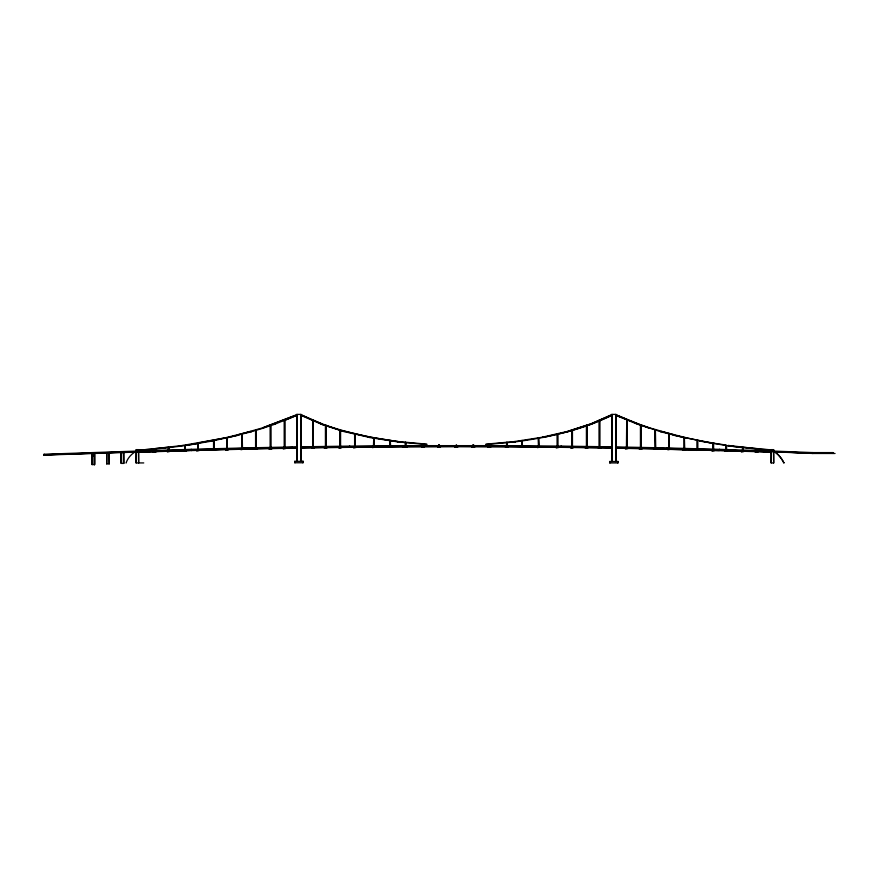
<?xml version="1.0" encoding="UTF-8"?>
<svg xmlns="http://www.w3.org/2000/svg" width="879" height="879" viewBox="0 0 879 879"><rect width="100%" height="100%" fill="white"/><g stroke="black" fill="none" stroke-linecap="round" stroke-linejoin="round"><path stroke-width="1.32" d="M92.097 464.595L92.097 453.685L94.602 453.685L94.602 464.595L92.097 464.595L92.295 453.685M94.427 464.595L94.492 454.289L94.58 464.595M106.711 463.881L106.711 452.971L109.216 452.971L109.216 463.881L106.711 463.881L106.798 453.63M121.291 463.42L121.291 452.52L123.796 452.52L123.796 463.42L121.291 463.42L121.39 453.114L121.478 463.42M143.738 462.925L136.113 462.925L136.355 449.641M771.158 462.925L771.158 449.641L773.707 449.641L773.707 462.925L771.158 462.925L771.279 452.619L771.322 453.531M773.322 451.685L812.965 453.212L773.443 451.564M832.973 453.092L812.778 453.333M835.05 453.465L812.756 453.465L812.8 452.597L833.083 452.597L833.083 453.465L832.885 452.597M773.421 451.07L812.998 452.597L812.756 453.465M812.866 453.092L833.083 453.212M756.984 449.18L772.432 449.993L742.491 447.268M784.189 462.772L783.947 462.892A29.425 29.425 -90 0 0 774.795 451.773L772.278 450.312M772.07 450.136L774.564 451.773A29.425 29.425 -90 0 1 783.782 462.87M135.707 451.454L138.344 450.004L153.902 449.18M610.718 415.141L590.886 423.843L567.966 431.226M611.015 415.141L591.182 423.843L568.252 431.226L542.409 437.171M611.388 415.426L591.567 424.117L568.537 431.545L542.859 437.511M611.674 415.426C581.469 430.205 548.309 437.5 515.138 441.884M295.74 415.141L262.766 427.743M296.036 415.141L263.052 427.743L237.945 434.819M286.038 419.865L296.41 415.426M296.695 415.426L275.028 424.085M137.267 450.773L138.596 449.993M263.392 428.04L275.314 424.085M251.196 431.732L263.689 428.04M250.9 431.424L224.782 437.929L197.215 443.247M251.493 431.732L225.277 438.269M238.769 435.149L211.641 441.093M225.079 437.929L182.887 445.422M211.927 441.093L185.623 445.422M514.841 441.511L542.706 437.171M185.908 445.422L197.896 443.598M183.173 445.422L153.385 448.806M168.537 447.653L183.513 445.785M168.548 447.279L138.464 450.312M153.616 449.18L168.834 447.653M485.889 444.159L515.127 441.511M486.043 444.543L515.435 441.884M44.115 454.751L154.858 450.993M44.016 454.872L138.838 451.63L138.552 451.015M138.849 451.872L138.805 451.015L43.95 454.256L43.994 455.113L244.208 448.565M138.41 451.015L191.358 449.334M165.648 450.641L181.876 450.125M138.596 451.872L244.241 448.806M191.589 450.553L148.474 451.872M191.095 449.334L244.109 447.949M194.017 449.751L214.322 449.213M227.815 448.861L249.021 448.334M191.325 450.553L244.296 449.18M243.857 447.949L296.992 446.873M265.392 448.004L292.729 447.444M243.955 448.565L296.728 447.488M243.988 448.806L296.761 447.73M244.043 449.18L296.728 448.103M300.717 446.818L349.754 446.103M300.783 447.433L349.798 446.719L313.012 447.378M300.805 447.675L349.82 446.961M349.853 447.334L301.057 448.048M349.501 446.103L402.626 445.642M349.545 446.719L402.648 446.257M390.232 446.488L402.626 446.378M349.567 446.961L402.659 446.499M349.589 447.334L402.67 446.873M402.362 445.642L508.37 445.642M402.395 446.257L455.498 446.103M402.417 446.378L437.852 446.279M440.357 446.268L455.465 446.224M402.395 446.499L455.498 446.345M402.406 446.873L455.498 446.719M284.28 448.4L284.28 420.206L284.873 420.085L284.873 448.4M626.716 420.25L627.024 448.444M655.404 430.446L655.712 447.708M242.208 449.246L242.208 433.841L241.901 449.246M242.186 433.918L242.494 449.246M669.106 433.962L668.798 449.29M226.925 437.896L227.221 449.696M373.74 437.929L373.432 447.202M538.695 437.929L539.003 445.873M684.378 437.94L684.071 449.74M522.148 440.687L522.456 445.752M197.984 443.455L198.291 449.268M489.065 443.917L489.065 446.895L489.054 443.917L489.658 443.939L489.647 445.906M439.39 444.664L438.797 444.675L438.797 446.895M473.649 444.675L473.045 444.664L473.045 446.895M456.662 445.148L456.069 445.148L456.069 446.895M185.008 445.51L185.315 449.488M742.667 447.444L742.359 451.421M611.707 448.081L560.89 447.334M616.047 448.147L719.407 450.553M756.687 448.905L756.995 451.784M138.662 449.641L136.113 449.641L136.113 462.925M138.432 452.015L148.727 451.872M764.005 451.872L771.883 451.872L666.491 448.806M138.673 452.191L141.42 451.872M43.994 455.113L44.203 454.256M92.141 456.124L94.449 456.124M463.2 446.005L505.513 446.125M455.245 446.103L508.348 446.257M455.234 446.345L508.337 446.499M455.234 446.719L508.326 446.873M508.117 445.642L561.241 446.103M508.216 446.136L520.434 446.246M508.095 446.257L611.74 447.455M508.084 446.499L611.707 447.708M508.062 446.873L561.143 447.334M560.978 446.103L612.059 446.84M561.055 446.598L596.786 447.114M616.146 446.917L666.886 447.949M615.816 447.532L666.787 448.565M618.519 447.708L644.329 448.224M661.645 448.587L666.743 448.686M615.783 447.774L666.754 448.806M764.269 451.872L666.436 449.18M666.623 447.949L719.648 449.334M666.667 448.444L682.917 448.861M695.069 449.18L716.726 449.751M666.535 448.565L771.971 451.63M719.385 449.334L770.971 450.971M727.372 450.323L745.128 450.883M755.731 451.235L771.938 451.751M773.3 451.806L812.965 453.465L812.965 452.597M426.886 444.159L397.649 441.511L370.07 437.171L344.524 431.226M397.341 441.884L426.733 444.543M757.5 448.795L728.021 445.411M757.269 449.18L727.68 445.774M727.966 445.774L742.491 447.642M713.847 443.225L726.032 445.06M725.669 445.422L699.585 441.071M397.934 441.511C364.928 437.017 331.855 429.853 301.761 415.141M369.63 437.511L397.638 441.884M700.025 440.731L714.144 443.225M713.748 443.587L673.072 435.127M686.609 437.918L700.321 440.731M369.916 437.511L343.942 431.545L320.901 424.117M686.895 437.918L661.118 431.402M686.4 438.247L660.536 431.721M673.907 434.808L649.152 427.732M660.821 431.721L637.066 424.063M344.238 431.545L321.198 424.117L301.09 415.426M637.747 423.788L649.438 427.732M648.801 428.029L616.366 415.426M126.147 462.958L126.027 462.98A21.173 21.173 -90 0 1 135.882 451.465M638.033 423.788L616.739 415.141M637.077 424.063L616.08 415.426M617.036 415.141L627.243 419.591M302.046 415.141L321.879 423.843M773.663 462.925L773.476 449.641M138.618 462.925L138.432 449.641M123.774 463.42L123.598 452.52M109.194 463.881L109.007 452.971M771.048 451.916L768.29 451.916M769.971 451.916L769.96 450.092L769.378 450.092L769.378 451.916M769.663 450.092L769.674 451.916M756.687 451.784L756.698 448.872L756.39 451.784M742.953 451.421L742.645 447.378L742.667 451.421M726.581 449.499L726.581 445.455L725.988 445.554L725.988 450.85M726.274 445.455L726.285 450.85M713.605 449.29L713.605 443.423L713.012 443.499L713.012 450.466M713.308 443.423L713.319 450.466M697.739 450.07L697.728 440.478L697.146 440.467L697.146 450.07M697.443 440.467L697.432 450.07M684.664 448.389L684.356 437.621L684.378 449.74M669.391 449.29L669.084 433.885L669.106 449.29M655.426 449.037L655.119 430.325L655.13 449.037M641.044 448.729L641.044 425.414L640.45 425.392L640.45 448.729M640.758 425.392L640.736 448.729M626.716 448.444L626.727 420.129L626.43 448.444M617.783 461.486L617.783 462.925M616.047 461.486L616.069 414.405L611.685 414.405L611.707 461.486M615.75 414.405L615.783 461.486M612.004 414.405L611.971 461.486M609.971 461.486L609.971 462.925M600.873 447.807L598.116 447.807L600.555 448.125M599.786 446.499L599.797 420.239L599.192 420.316L599.203 447.807M599.489 420.239L599.5 447.807M587.007 446.356L587.007 425.227L586.414 425.282L586.414 447.675M586.711 425.227L586.722 447.675M572.46 447.532L572.449 429.996L571.855 430.007L571.866 447.532M572.141 429.996L572.163 447.532M557.813 446.027L557.813 433.808L557.22 433.819L557.22 447.389M557.517 433.808L557.528 447.389M538.717 447.202L538.409 437.808L538.409 447.202M522.17 447.015L522.17 440.467L521.862 447.015M507.161 445.763L507.15 442.368L506.557 442.412L506.557 446.895M506.842 442.368L506.864 446.895M489.361 443.917L489.361 446.895M473.363 444.664L473.352 446.895M456.377 445.148L456.377 446.895M439.104 444.675L439.104 446.895M423.381 445.906L423.381 443.917L422.788 443.939L422.788 446.895M423.085 443.917L423.096 446.895M405.878 445.774L405.878 442.412L405.285 442.368L405.285 446.895M405.593 442.368L405.593 446.895M390.584 445.708L390.276 440.467L390.287 447.015M389.99 440.687L389.99 447.015M374.036 445.851L373.729 437.808L373.74 447.202M355.215 446.027L355.226 433.819L354.622 433.808L354.622 447.389M354.929 433.808L354.929 447.389M340.58 447.532L340.58 430.007L339.986 429.996L339.986 447.532M340.294 429.996L340.283 447.532M326.032 446.356L326.021 425.282L325.428 425.227L325.439 447.675M325.735 425.227L325.735 447.675M313.243 446.499L313.243 420.316L312.649 420.239L312.649 447.807M312.957 420.239L312.957 447.807M302.805 461.321L302.805 462.75M301.057 461.321L301.057 414.405L296.706 414.405L296.728 461.321M300.805 414.405L300.805 461.321M296.992 414.405L296.992 461.321M294.981 461.321L294.981 462.75M284.565 420.085L284.587 448.4M270.853 447.312L270.842 425.348L270.249 425.37L270.249 448.686M270.534 425.348L270.556 448.686M256.174 447.653L256.174 430.281L255.58 430.402L255.591 448.993M255.877 430.281L255.888 448.993M242.208 433.841L242.186 449.246M226.936 449.696L226.947 437.577L226.639 449.696M214.157 448.653L214.157 440.423L213.564 440.434L213.564 450.026M213.85 440.423L213.872 450.026M197.995 450.422L197.995 443.379L197.698 450.422M185.029 450.806L185.019 445.411L184.722 450.806M168.933 451.377L168.944 447.4L168.339 447.334L168.339 451.377M168.647 447.334L168.636 451.377M154.902 451.74L154.902 448.828L154.308 448.861L154.308 451.74M154.605 448.828L154.616 451.74M140.343 451.872L140.343 450.048L139.75 450.048L139.75 451.872M140.036 450.048L140.058 451.872M138.64 449.641L138.662 462.925M121.5 452.52L121.5 463.42M94.394 453.685L94.394 464.595M391.66 447.015L388.903 447.323L391.66 447.015M406.955 446.895L404.208 447.202L406.955 446.895M424.458 446.895L421.711 447.202L424.458 446.895M440.467 446.895L437.72 447.202L440.467 446.895M457.739 446.895L454.992 447.202L457.739 446.895M474.726 446.895L471.968 447.202L474.726 446.895M490.735 446.895L487.977 447.202L490.735 446.895M508.238 446.895L505.48 447.202L508.238 446.895M523.532 447.015L520.786 447.323L523.532 447.015M375.113 447.202L372.355 447.51L375.113 447.202M540.08 447.202L537.333 447.51L540.08 447.202M356.303 447.389L353.545 447.697L356.303 447.389M558.89 447.389L556.143 447.697L558.89 447.389M341.656 447.532L338.909 447.84L341.656 447.532M573.537 447.532L570.779 447.84L573.537 447.532M327.109 447.675L324.351 447.982L327.109 447.675M588.084 447.675L585.337 447.982L588.084 447.675M314.319 447.807L311.573 448.125L314.319 447.807M285.95 448.4L283.203 448.708L285.95 448.4M628.1 448.444L625.343 448.751L628.1 448.444M271.93 448.686L269.172 449.004L271.93 448.686M642.12 448.729L639.374 449.048L642.12 448.729M257.261 448.993L254.503 449.301L257.261 448.993M656.8 449.037L654.042 449.345L656.8 449.037M243.582 449.246L240.824 449.554L243.582 449.246M670.479 449.29L667.721 449.598L670.479 449.29M228.309 449.696L225.551 450.004L228.309 449.696M685.741 449.74L682.994 450.048L685.741 449.74M215.234 450.026L212.487 450.334L215.234 450.026M698.816 450.07L696.058 450.378L698.816 450.07M199.368 450.422L196.61 450.729L199.368 450.422M714.682 450.466L711.935 450.773L714.682 450.466M186.392 450.806L183.645 451.114L186.392 450.806M727.658 450.85L724.911 451.158L727.658 450.85M170.021 451.377L167.263 451.685L170.021 451.377M744.03 451.421L741.283 451.729L744.03 451.421M155.979 451.74L153.232 452.059L155.979 451.74M758.072 451.784L755.314 452.103L758.072 451.784M303.123 461.321L294.663 461.321L294.663 462.75L303.123 462.75L303.123 461.321M618.102 461.486L609.652 461.486L609.652 462.925L618.102 462.925L618.102 461.486"/></g></svg>
